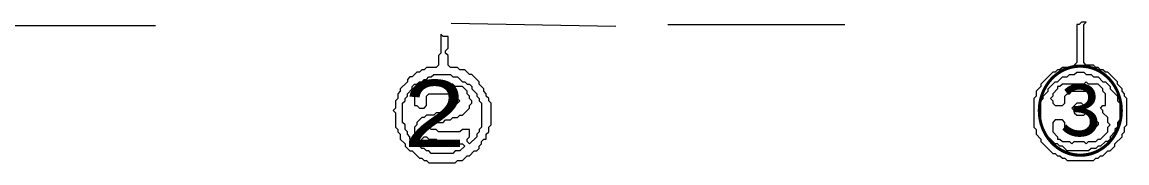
# Model space of a CAD drawing. Extents: x 20 to 3943, y 20 to 2783.
# Drawn here: x 879.8 to 1342, y 409 to 468 of the extents above; entities that cross this region are included whole.
import ezdxf

# ---------------------------------------------------------------- set-up
doc = ezdxf.new("R2010")
doc.units = 0
for name, color, linetype, lineweight in [('OCR_TEXT', 6, 'Continuous', 0), ('TRACE_STRAIGHT', 5, 'Continuous', 0), ('TRACE_TEXT_SYMBOL', 6, 'Continuous', 0)]:
    doc.layers.add(name, color=color, linetype=linetype, lineweight=lineweight)
doc.styles.add('wqy-unicode', font='wqy-unicode.lff')

msp = doc.modelspace()

# ---------------------------------------------------------------- linework, layer by layer
at = {"layer": 'TRACE_STRAIGHT', "color": 5}
for p, q in [((1059.36, 467.5), (1128.15, 466.31)), ((1150, 467), (1224, 467)), ((666.87, 466.58), (935.63, 466.62))]:
    msp.add_line(p, q, dxfattribs=at)
at = {"layer": 'TRACE_TEXT_SYMBOL', "color": 6}
for points in [[(1323, 468), (1322, 467), (1321, 467), (1321, 451), (1319, 449), (1315, 449), (1314, 448), (1313, 448), (1312, 447), (1311, 447), (1306, 442), (1306, 441), (1304, 439), (1304, 437), (1303, 436), (1303, 424), (1304, 423), (1304, 421), (1306, 419), (1306, 418), (1311, 413), (1312, 413), (1313, 412), (1314, 412), (1315, 411), (1316, 411), (1317, 410), (1328, 410), (1329, 411), (1330, 411), (1331, 412), (1332, 412), (1334, 414), (1335, 414), (1337, 416), (1337, 417), (1340, 420), (1340, 421), (1341, 422), (1341, 424), (1342, 425), (1342, 436), (1341, 437), (1341, 438), (1340, 439), (1340, 440), (1338, 442), (1338, 443), (1334, 447), (1333, 447), (1332, 448), (1331, 448), (1330, 449), (1329, 449), (1328, 450), (1325, 450), (1324, 451), (1324, 467), (1325, 468)], [(1320, 446), (1321, 447), (1324, 447), (1325, 446), (1327, 446), (1328, 445), (1330, 445), (1332, 443), (1333, 443), (1335, 441), (1335, 440), (1338, 437), (1338, 435), (1339, 434), (1339, 427), (1338, 426), (1338, 424), (1337, 423), (1337, 422), (1335, 420), (1335, 419), (1334, 418), (1333, 418), (1331, 416), (1330, 416), (1329, 415), (1327, 415), (1326, 414), (1317, 414), (1315, 416), (1314, 416), (1313, 417), (1312, 417), (1308, 421), (1308, 422), (1307, 423), (1307, 424), (1306, 425), (1306, 435), (1307, 436), (1307, 437), (1309, 439), (1309, 440), (1312, 443), (1313, 443), (1315, 445), (1317, 445), (1318, 446)], [(1047, 419), (1048, 420), (1049, 420), (1050, 419), (1053, 419), (1054, 418), (1055, 418), (1056, 417), (1064, 417), (1065, 416), (1063, 414), (1061, 414), (1060, 413), (1051, 413), (1050, 414), (1049, 414), (1048, 415), (1047, 415), (1046, 416), (1046, 417), (1047, 418)]]:
    msp.add_lwpolyline(points, close=True, dxfattribs=at)
for points in [[(1055, 463), (1055, 455), (1054, 454), (1054, 450), (1053, 449), (1049, 449), (1048, 448), (1047, 448), (1046, 447), (1045, 447), (1043, 445), (1042, 445), (1041, 444), (1041, 443), (1038, 440), (1038, 439), (1037, 438), (1037, 436), (1036, 435), (1036, 432), (1035, 431), (1036, 430), (1036, 424), (1037, 423), (1037, 422), (1038, 421), (1038, 419), (1040, 417), (1040, 416), (1042, 414), (1043, 414), (1046, 411), (1047, 411), (1048, 410), (1049, 410), (1050, 409), (1061, 409), (1062, 410), (1064, 410), (1066, 412), (1067, 412), (1069, 414), (1070, 414), (1071, 415), (1071, 416), (1072, 417), (1072, 418), (1073, 419), (1074, 419), (1074, 421), (1075, 422), (1075, 424), (1076, 425), (1076, 434), (1075, 435), (1075, 436), (1074, 437), (1074, 438), (1073, 439), (1073, 440), (1071, 442), (1071, 443), (1068, 446), (1067, 446)], [(1067, 446), (1065, 448), (1063, 448), (1062, 449), (1059, 449), (1058, 450), (1058, 454), (1057, 455), (1057, 456), (1058, 457), (1058, 462), (1056, 462), (1055, 463)], [(1050, 438), (1060, 438), (1063, 435), (1060, 432), (1059, 432), (1058, 431), (1056, 431), (1055, 430), (1053, 430), (1052, 429), (1049, 429), (1048, 428), (1047, 428), (1045, 426), (1045, 425), (1044, 424), (1044, 419), (1043, 418), (1042, 419), (1042, 420), (1041, 421), (1041, 422), (1040, 423), (1040, 425), (1039, 426), (1039, 434), (1040, 435), (1040, 436), (1041, 437), (1041, 438), (1043, 440), (1043, 441), (1044, 442), (1045, 442), (1046, 443), (1047, 443), (1048, 444), (1049, 444), (1050, 445), (1051, 445)], [(1051, 445), (1052, 446), (1059, 446), (1060, 445), (1062, 445), (1064, 443), (1065, 443), (1066, 442), (1067, 442), (1068, 441), (1068, 440), (1070, 438), (1070, 437), (1071, 436), (1071, 435), (1072, 434), (1072, 424), (1071, 423), (1071, 422), (1070, 421), (1070, 420), (1067, 417), (1066, 418), (1066, 419), (1067, 420), (1067, 423), (1064, 423), (1063, 422), (1054, 422), (1053, 423), (1051, 423), (1050, 424), (1052, 426), (1056, 426), (1057, 427), (1059, 427), (1060, 428), (1062, 428), (1063, 429), (1064, 429), (1067, 432), (1067, 433), (1068, 434), (1068, 435), (1067, 436), (1067, 437), (1066, 438), (1066, 439), (1064, 441), (1061, 441), (1060, 442), (1050, 442), (1049, 441), (1047, 441), (1045, 439), (1045, 438), (1044, 437), (1044, 433), (1045, 433), (1046, 432), (1048, 432), (1049, 433), (1049, 437), (1050, 438)], [(1325, 443), (1324, 442), (1315, 442), (1314, 441), (1313, 441), (1313, 440), (1311, 438), (1311, 437), (1310, 436), (1311, 435), (1311, 434), (1312, 433), (1315, 433), (1316, 434), (1316, 437), (1317, 438), (1318, 438), (1319, 439), (1326, 439), (1327, 438), (1327, 437), (1328, 436), (1328, 435), (1327, 434), (1325, 434), (1324, 433), (1323, 434), (1321, 434), (1319, 432), (1320, 431), (1320, 430), (1321, 429), (1324, 429), (1325, 430), (1326, 429), (1327, 429), (1330, 426), (1330, 425), (1327, 422), (1317, 422), (1316, 423), (1316, 426), (1315, 427), (1312, 427), (1311, 426), (1311, 422), (1313, 420), (1313, 419), (1314, 419), (1315, 418), (1318, 418), (1319, 417), (1320, 418), (1324, 418), (1325, 417), (1326, 418), (1329, 418), (1330, 419), (1331, 419), (1334, 422), (1334, 424), (1335, 425), (1334, 426), (1334, 428)], [(1334, 428), (1332, 430), (1332, 431), (1331, 432), (1332, 433), (1333, 433), (1333, 438), (1332, 439), (1332, 440), (1330, 442), (1326, 442), (1325, 443)]]:
    msp.add_lwpolyline(points, dxfattribs=at)

# ---------------------------------------------------------------- texts
at = {"layer": 'OCR_TEXT', "color": 6, "style": 'wqy-unicode'}
for s, height, width, p in [('③', 30.42, 0.920804, (1303.41, 415.12)), ('2', 28.08, 1.243246, (1039.34, 415.64))]:
    msp.add_text(s, height=height, dxfattribs=dict(at, width=width)).set_placement(p)

doc.saveas('drawing.dxf')
